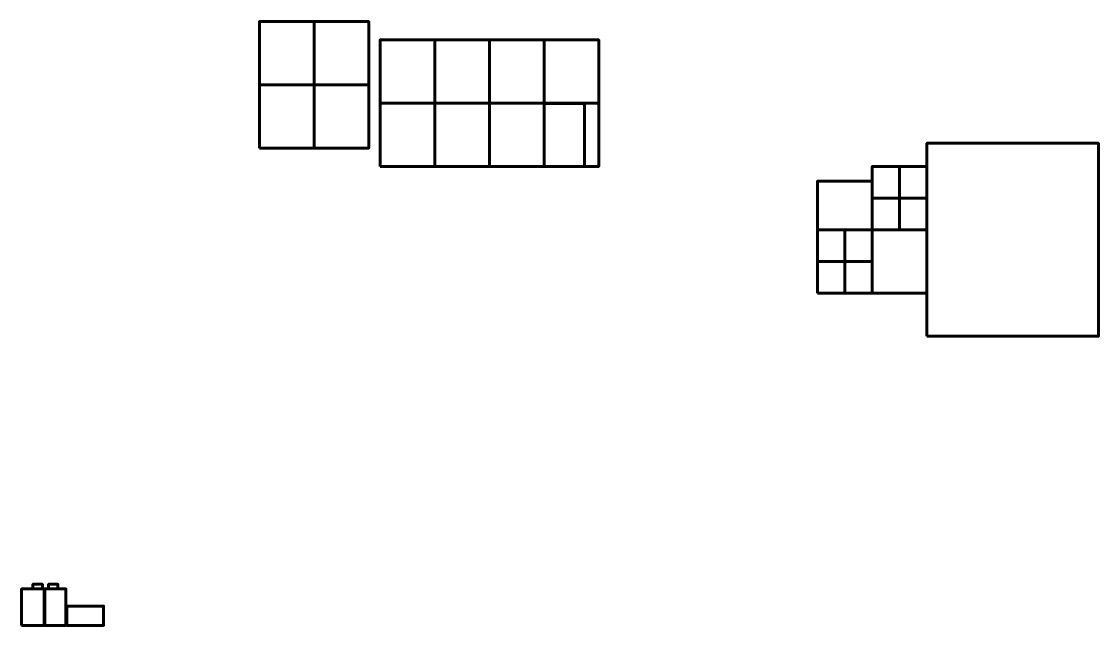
# Model space of a CAD drawing. Header units: millimetres. Extents: x -56773 to 323062, y -262288 to 76460.
# Drawn here: x 156052 to 323062, y -130880 to -37175 of the extents above; entities that cross this region are included whole.
import ezdxf

# ---------------------------------------------------------------- set-up
doc = ezdxf.new("R2010")
doc.units = ezdxf.units.MM
doc.layers.add('1.1)Стяжка керамзит  2 этаж', color=5, linetype='Continuous', lineweight=60)

msp = doc.modelspace()

# ---------------------------------------------------------------- linework, layer by layer
at = {"layer": '1.1)Стяжка керамзит  2 этаж'}
for points in [[(192937.585, -46996.9831), (201417.2286, -46996.9831), (201417.2286, -37174.5143), (192937.585, -37174.5143)], [(201417.2286, -46996.9831), (209896.8722, -46996.9831), (209896.8722, -37174.5143), (201417.2286, -37174.5143)], [(211656.6414, -49837.2763), (220136.285, -49837.2763), (220136.285, -40014.8074), (211656.6414, -40014.8074)], [(220136.285, -49837.2763), (228615.9285, -49837.2763), (228615.9285, -40014.8074), (220136.285, -40014.8074)], [(228615.9285, -49837.2763), (237095.5721, -49837.2763), (237095.5721, -40014.8074), (228615.9285, -40014.8074)], [(237095.5721, -49837.2763), (245575.2157, -49837.2763), (245575.2157, -40014.8074), (237095.5721, -40014.8074)], [(192937.585, -56819.452), (201417.2286, -56819.452), (201417.2286, -46996.9831), (192937.585, -46996.9831)], [(201417.2286, -56819.452), (209896.8722, -56819.452), (209896.8722, -46996.9831), (201417.2286, -46996.9831)], [(211656.6414, -59659.7451), (220136.285, -59659.7451), (220136.285, -49837.2763), (211656.6414, -49837.2763)], [(220136.285, -59659.7451), (228615.9285, -59659.7451), (228615.9285, -49837.2763), (220136.285, -49837.2763)], [(228615.9285, -59659.7451), (237095.5721, -59659.7451), (237095.5721, -49837.2763), (228615.9285, -49837.2763)], [(237095.5721, -59659.7451), (245575.2157, -59659.7451), (245575.2157, -49837.2763), (237095.5721, -49837.2763)], [(243349.6018, -59659.7451), (237095.5721, -59659.7451), (237095.5721, -49881.7138), (243349.6018, -49881.7138)], [(296453.0773, -86002.6296), (323061.8519, -86002.6296), (323061.8519, -56058.3488), (296453.0773, -56058.3488)], [(287973.4337, -69482.214), (296453.0773, -69482.214), (296453.0773, -59659.7451), (287973.4337, -59659.7451)], [(296453.0773, -69482.214), (292213.2555, -69482.214), (292213.2555, -59659.7451), (296453.0773, -59659.7451)], [(279493.7901, -69482.214), (287973.4337, -69482.214), (287973.4337, -61931.7138), (279493.7901, -61931.7138)], [(287973.4337, -69482.214), (296453.0773, -69482.214), (296453.0773, -64570.9796), (287973.4337, -64570.9796)], [(279493.7901, -79304.6829), (287973.4337, -79304.6829), (287973.4337, -69482.214), (279493.7901, -69482.214)], [(287973.4337, -79304.6829), (283733.6119, -79304.6829), (283733.6119, -69482.214), (287973.4337, -69482.214)], [(287973.4337, -79304.6829), (296453.0773, -79304.6829), (296453.0773, -69482.214), (287973.4337, -69482.214)], [(279493.7901, -79304.6829), (287973.4337, -79304.6829), (287973.4337, -74393.4485), (279493.7901, -74393.4485)], [(156051.9977, -130880.4289), (159551.9977, -130880.4289), (159551.9977, -125205.4289), (156051.9977, -125205.4289)], [(157826.9977, -125205.4289), (159276.9977, -125205.4289), (159276.9977, -124480.4289), (157826.9977, -124480.4289)], [(159676.9977, -130880.4289), (162926.9977, -130880.4289), (162926.9977, -125205.4289), (159676.9977, -125205.4289)], [(160251.9977, -125205.4289), (161701.9977, -125205.4289), (161701.9977, -124480.4289), (160251.9977, -124480.4289)], [(163051.9977, -130880.4289), (168776.9977, -130880.4289), (168776.9977, -127880.4289), (163051.9977, -127880.4289)]]:
    msp.add_lwpolyline(points, close=True, dxfattribs=at)

doc.saveas('drawing.dxf')
